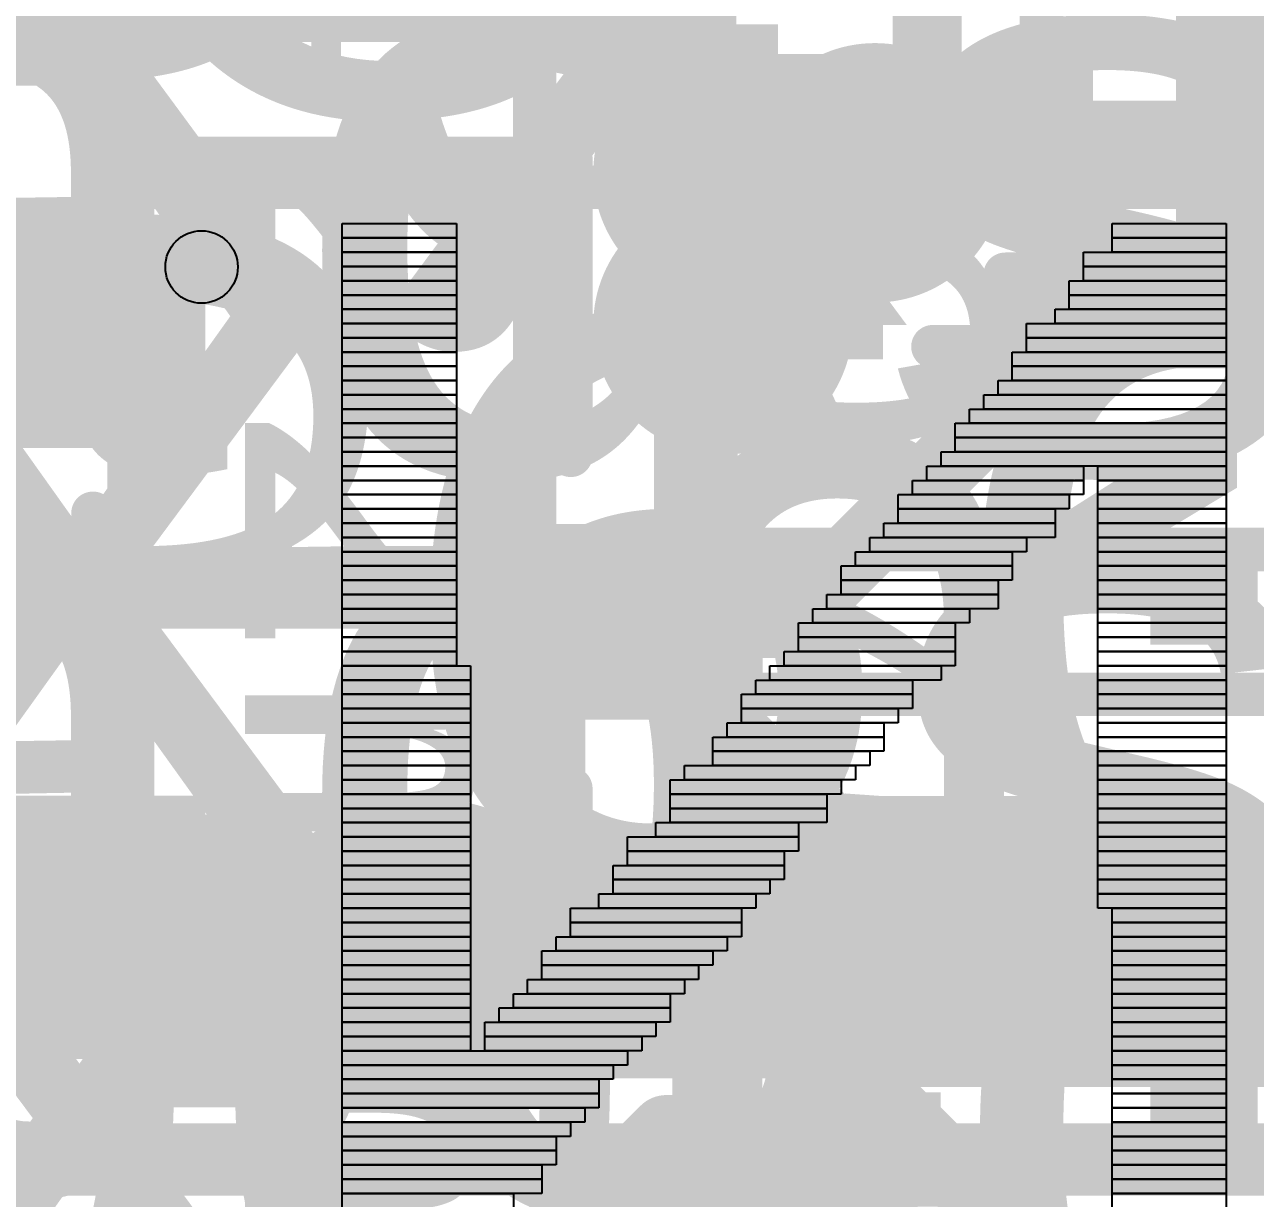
# Model space of a CAD drawing. Header units: inches. Extents: x -2.12 to 4.45, y -3.15 to 1.57.
# Drawn here: x 0.6064 to 0.7763, y -1.4662 to -1.3042 of the extents above; entities that cross this region are included whole.
import ezdxf

# ---------------------------------------------------------------- set-up
doc = ezdxf.new("R2010")
doc.units = ezdxf.units.IN
doc.header["$MEASUREMENT"] = 0
for name, color, linetype in [('Bottom', 5, 'Continuous'), ('Bottom Solder', 6, 'Continuous'), ('bPlace', 56, 'Continuous'), ('Measures', 56, 'Continuous'), ('tDocu', 76, 'Continuous'), ('Top', 1, 'Continuous'), ('Top Overlay', 2, 'Continuous'), ('Top Paste', 8, 'Continuous'), ('Top Solder', 216, 'Continuous'), ('Top Value', 56, 'Continuous'), ('tPlace', 56, 'Continuous'), ('Via Holes', 16, 'Continuous')]:
    doc.layers.add(name, color=color, linetype=linetype)
doc.styles.add('Arial', font='', dxfattribs={"height": 0.2})
doc.styles.add('Courier New', font='', dxfattribs={"height": 0.2})
doc.styles.get('Arial').set_extended_font_data('Arial')
doc.styles.get('Courier New').set_extended_font_data('Courier New')

# ---------------------------------------------------------------- blocks, each defined once
blk = doc.blocks.new('SMD3225_3_2X2_5X0_7_MTC_L_43')
at = {"layer": 'Measures', "style": 'Courier New'}
for s, p in [('Inner Pad Padstyle: RX47Y-4D0T', (-0.666, -0.315)), ('Outer Pad Padstyle: RX47Y59D0T', (-0.659, -0.415)), ('Alternate 1 Padstyle: OX60Y90D30P', (-0.712, -0.515)), ('Alternate 2 Padstyle: OX90Y60D30P', (-0.712, -0.615))]:
    blk.add_text(s, height=0.0775, dxfattribs=at).set_placement(p)
blk = doc.blocks.new('TO_236AB_NEX_L_53')
at = {"layer": 'Measures', "style": 'Courier New'}
for s, p in [('Bottom Padstyle: RX19Y34D0T', (-0.583, -0.38)), ('Alt 1 Padstyle: OX60Y90D30P', (-0.583, -0.456)), ('Alt 2 Padstyle: OX90Y60D30P', (-0.583, -0.53))]:
    blk.add_text(s, height=0.0775, dxfattribs=at).set_placement(p)
blk = doc.blocks.new('CONN_QTH_030_02_L_D_A_K_FR_S00_72')
at = {"layer": 'Measures', "style": 'Courier New'}
for s, p in [('Keying Padstyle: EX60Y60D40P', (-0.613, -1.207)), ('Alt 1 Padstyle: EX40Y40D40P', (-0.583, -1.282)), ('Alt 2 Padstyle: OX90Y60D30P', (-0.583, -1.357))]:
    blk.add_text(s, height=0.0775, dxfattribs=at).set_placement(p)
blk = doc.blocks.new('TO_236_VIS_L_90')
at = {"layer": 'Measures', "const_width": 0.006}
for points in [[(-0.037, -0.152), (-0.037, -0.052)], [(0.037, -0.152), (0.037, -0.052)], [(-0.047, -0.157), (-0.047, -0.147)], [(-0.037, -0.152), (-0.047, -0.147)], [(0.037, -0.152), (0.047, -0.147)], [(0.047, -0.157), (0.047, -0.147)], [(-0.037, -0.152), (-0.087, -0.152)], [(-0.047, -0.157), (-0.037, -0.152)], [(-0.037, -0.167), (-0.037, -0.152)], [(0.047, -0.157), (0.037, -0.152)], [(0.087, -0.152), (0.037, -0.152)], [(0.037, -0.167), (0.037, -0.152)]]:
    blk.add_lwpolyline(points, dxfattribs=at)
at = {"layer": 'Measures', "const_width": 0.003}
for points in [[(-0.0485, -0.147, 1), (-0.0455, -0.147, 1)], [(-0.0485, -0.147, 1), (-0.0455, -0.147, 1)], [(0.0455, -0.147, 1), (0.0485, -0.147, 1)], [(0.0455, -0.147, 1), (0.0485, -0.147, 1)], [(-0.0385, -0.152, 1), (-0.0355, -0.152, 1)], [(-0.0385, -0.152, 1), (-0.0355, -0.152, 1)], [(-0.0385, -0.152, 1), (-0.0355, -0.152, 1)], [(-0.0385, -0.152, 1), (-0.0355, -0.152, 1)], [(-0.0385, -0.152, 1), (-0.0355, -0.152, 1)], [(0.0355, -0.152, 1), (0.0385, -0.152, 1)], [(0.0355, -0.152, 1), (0.0385, -0.152, 1)], [(0.0355, -0.152, 1), (0.0385, -0.152, 1)], [(0.0355, -0.152, 1), (0.0385, -0.152, 1)], [(0.0355, -0.152, 1), (0.0385, -0.152, 1)], [(-0.0485, -0.157, 1), (-0.0455, -0.157, 1)], [(-0.0485, -0.157, 1), (-0.0455, -0.157, 1)], [(0.0455, -0.157, 1), (0.0485, -0.157, 1)], [(0.0455, -0.157, 1), (0.0485, -0.157, 1)], [(-0.0385, -0.167, 1), (-0.0355, -0.167, 1)], [(0.0355, -0.167, 1), (0.0385, -0.167, 1)]]:
    blk.add_lwpolyline(points, format="xyb", close=True, dxfattribs=at)
at = {"layer": 'Measures', "style": 'Courier New'}
for s, height, p in [('0.075in/1.9mm', 0.03875, (-0.136, -0.197)), ('Top Padstyle: RX20Y40D0T', 0.0775, (-0.53, -0.308))]:
    blk.add_text(s, height=height, dxfattribs=at).set_placement(p)
blk = doc.blocks.new('TO_236AB_NEX_L_93')
at = {"layer": 'Top'}
for points in [[(-0.0095, 0.0555), (0.0095, 0.0555), (0.0095, 0.0215), (-0.0095, 0.0215)], [(-0.047, -0.0215), (-0.028, -0.0215), (-0.028, -0.0555), (-0.047, -0.0555)], [(0.028, -0.0215), (0.047, -0.0215), (0.047, -0.0555), (0.028, -0.0555)]]:
    blk.add_hatch(color=1, dxfattribs=at).paths.add_polyline_path(points)
at = {"layer": 'Top Paste'}
for points in [[(-0.0095, 0.0555), (0.0095, 0.0555), (0.0095, 0.0215), (-0.0095, 0.0215)], [(-0.047, -0.0215), (-0.028, -0.0215), (-0.028, -0.0555), (-0.047, -0.0555)], [(0.028, -0.0215), (0.047, -0.0215), (0.047, -0.0555), (0.028, -0.0555)]]:
    blk.add_hatch(color=8, dxfattribs=at).paths.add_polyline_path(points)
at = {"layer": 'Top Solder'}
for points in [[(-0.0135, 0.0595), (0.0135, 0.0595), (0.0135, 0.0175), (-0.0135, 0.0175)], [(-0.051, -0.0175), (-0.024, -0.0175), (-0.024, -0.0595), (-0.051, -0.0595)], [(0.024, -0.0175), (0.051, -0.0175), (0.051, -0.0595), (0.024, -0.0595)]]:
    blk.add_hatch(color=216, dxfattribs=at).paths.add_polyline_path(points)
at = {"layer": 'Measures', "const_width": 0.006}
for points in [[(-0.06, 0.028), (-0.06, 0.25)], [(0.06, 0.028), (0.06, 0.25)], [(-0.01, 0.05), (-0.01, 0.15)], [(0.01, 0.05), (0.01, 0.15)], [(0.01, 0.05), (0, 0.05)], [(0.134, 0.05), (0.01, 0.05)], [(0.134, 0.032), (0, 0.032)], [(0, 0.028), (-0.16, 0.028)], [(0, -0.028), (-0.16, -0.028)]]:
    blk.add_lwpolyline(points, dxfattribs=at)
at = {"layer": 'Measures', "const_width": 0.003}
for points in [[(-0.0115, 0.05, 1), (-0.0085, 0.05, 1)], [(-0.0015, 0.05, 1), (0.0015, 0.05, 1)], [(0.0085, 0.05, 1), (0.0115, 0.05, 1)], [(0.0085, 0.05, 1), (0.0115, 0.05, 1)], [(0.0085, 0.05, 1), (0.0115, 0.05, 1)], [(-0.0015, 0.032, 1), (0.0015, 0.032, 1)], [(-0.0615, 0.028, 1), (-0.0585, 0.028, 1)], [(-0.0015, 0.028, 1), (0.0015, 0.028, 1)], [(0.0585, 0.028, 1), (0.0615, 0.028, 1)], [(-0.0015, -0.028, 1), (0.0015, -0.028, 1)]]:
    blk.add_lwpolyline(points, format="xyb", close=True, dxfattribs=at)
at = {"layer": 'tDocu', "const_width": 0.006}
for points in [[(-0.01, 0.049), (0.009, 0.05)], [(0.01, 0.028), (0.009, 0.05)], [(-0.01, 0.028), (-0.01, 0.049)], [(-0.06, -0.028), (-0.06, 0.028)], [(0.06, 0.028), (-0.06, 0.028)], [(0.01, 0.028), (-0.01, 0.028)], [(0.06, -0.028), (0.06, 0.028)], [(0.06, -0.028), (-0.06, -0.028)], [(-0.047, -0.05), (-0.047, -0.028)], [(-0.028, -0.028), (-0.047, -0.028)], [(-0.028, -0.049), (-0.028, -0.028)], [(0.028, -0.05), (0.028, -0.028)], [(0.047, -0.028), (0.028, -0.028)], [(0.047, -0.049), (0.047, -0.028)]]:
    blk.add_lwpolyline(points, dxfattribs=at)
at = {"layer": 'tDocu', "const_width": 0.003}
for points in [[(0.0075, 0.05, 1), (0.0105, 0.05, 1)], [(0.0075, 0.05, 1), (0.0105, 0.05, 1)], [(-0.0115, 0.049, 1), (-0.0085, 0.049, 1)], [(-0.0115, 0.049, 1), (-0.0085, 0.049, 1)], [(-0.0615, 0.028, 1), (-0.0585, 0.028, 1)], [(-0.0615, 0.028, 1), (-0.0585, 0.028, 1)], [(-0.0115, 0.028, 1), (-0.0085, 0.028, 1)], [(-0.0115, 0.028, 1), (-0.0085, 0.028, 1)], [(0.0085, 0.028, 1), (0.0115, 0.028, 1)], [(0.0085, 0.028, 1), (0.0115, 0.028, 1)], [(0.0585, 0.028, 1), (0.0615, 0.028, 1)], [(0.0585, 0.028, 1), (0.0615, 0.028, 1)], [(-0.0615, -0.028, 1), (-0.0585, -0.028, 1)], [(-0.0615, -0.028, 1), (-0.0585, -0.028, 1)], [(-0.0485, -0.028, 1), (-0.0455, -0.028, 1)], [(-0.0485, -0.028, 1), (-0.0455, -0.028, 1)], [(-0.0295, -0.028, 1), (-0.0265, -0.028, 1)], [(-0.0295, -0.028, 1), (-0.0265, -0.028, 1)], [(0.0265, -0.028, 1), (0.0295, -0.028, 1)], [(0.0265, -0.028, 1), (0.0295, -0.028, 1)], [(0.0455, -0.028, 1), (0.0485, -0.028, 1)], [(0.0455, -0.028, 1), (0.0485, -0.028, 1)], [(0.0585, -0.028, 1), (0.0615, -0.028, 1)], [(0.0585, -0.028, 1), (0.0615, -0.028, 1)]]:
    blk.add_lwpolyline(points, format="xyb", close=True, dxfattribs=at)
at = {"layer": 'tDocu'}
for points in [[(-0.054, -0.018, -1), (-0.044, -0.018)], [(-0.044, -0.018, -1), (-0.054, -0.018)]]:
    blk.add_lwpolyline(points, format="xyb", dxfattribs=at)
for points in [[(-0.054, -0.018, 1), (-0.054, -0.018, 1)], [(-0.054, -0.018, 1), (-0.054, -0.018, 1)], [(-0.044, -0.018, 1), (-0.044, -0.018, 1)], [(-0.044, -0.018, 1), (-0.044, -0.018, 1)]]:
    blk.add_lwpolyline(points, format="xyb", close=True, dxfattribs=at)
at = {"layer": 'tPlace', "const_width": 0.006}
for points in [[(-0.023, 0.033), (-0.064, 0.033)], [(-0.064, -0.033), (-0.064, 0.033)], [(0.064, 0.033), (0.023, 0.033)], [(0.064, -0.033), (0.064, 0.033)], [(0.015, -0.033), (-0.015, -0.033)]]:
    blk.add_lwpolyline(points, dxfattribs=at)
at = {"layer": 'tPlace', "const_width": 0.003}
for points in [[(-0.0655, 0.033, 1), (-0.0625, 0.033, 1)], [(-0.0655, 0.033, 1), (-0.0625, 0.033, 1)], [(-0.0245, 0.033, 1), (-0.0215, 0.033, 1)], [(0.0215, 0.033, 1), (0.0245, 0.033, 1)], [(0.0625, 0.033, 1), (0.0655, 0.033, 1)], [(0.0625, 0.033, 1), (0.0655, 0.033, 1)], [(-0.0655, -0.033, 1), (-0.0625, -0.033, 1)], [(-0.0165, -0.033, 1), (-0.0135, -0.033, 1)], [(0.0135, -0.033, 1), (0.0165, -0.033, 1)], [(0.0625, -0.033, 1), (0.0655, -0.033, 1)]]:
    blk.add_lwpolyline(points, format="xyb", close=True, dxfattribs=at)
at = {"layer": 'Measures', "style": 'Courier New'}
blk.add_text('0.056in/1.422mm', height=0.03875, dxfattribs=at).set_placement((-0.498, -0.012))

msp = doc.modelspace()

# ---------------------------------------------------------------- hatches: boundary and pattern name
at = {"layer": 'Bottom'}
h = msp.add_hatch(color=5, dxfattribs=at)
edge = h.paths.add_edge_path()
edge.add_arc((0.7028, -1.32461), 0.013905, 0, 360)
h = msp.add_hatch(color=5, dxfattribs=at)
edge = h.paths.add_edge_path()
edge.add_arc((0.7238, -1.32461), 0.013905, 0, 360)
h = msp.add_hatch(color=5, dxfattribs=at)
edge = h.paths.add_edge_path()
edge.add_arc((0.7028, -1.34561), 0.013905, 0, 360)
h = msp.add_hatch(color=5, dxfattribs=at)
edge = h.paths.add_edge_path()
edge.add_arc((0.7028, -1.47583), 0.013905, 0, 360)
at = {"layer": 'Bottom Solder'}
h = msp.add_hatch(color=6, dxfattribs=at)
edge = h.paths.add_edge_path()
edge.add_arc((0.7028, -1.32461), 0.017905, 0, 360)
h = msp.add_hatch(color=6, dxfattribs=at)
edge = h.paths.add_edge_path()
edge.add_arc((0.7238, -1.32461), 0.017905, 0, 360)
h = msp.add_hatch(color=6, dxfattribs=at)
edge = h.paths.add_edge_path()
edge.add_arc((0.7028, -1.34561), 0.017905, 0, 360)
h = msp.add_hatch(color=6, dxfattribs=at)
edge = h.paths.add_edge_path()
edge.add_arc((0.7028, -1.47583), 0.017905, 0, 360)
at = {"layer": 'Top'}
h = msp.add_hatch(color=1, dxfattribs=at)
edge = h.paths.add_edge_path()
edge.add_arc((0.7028, -1.32461), 0.013905, 0, 360)
h = msp.add_hatch(color=1, dxfattribs=at)
edge = h.paths.add_edge_path()
edge.add_arc((0.7238, -1.32461), 0.013905, 0, 360)
h = msp.add_hatch(color=1, dxfattribs=at)
edge = h.paths.add_edge_path()
edge.add_arc((0.7028, -1.34561), 0.013905, 0, 360)
h = msp.add_hatch(color=1, dxfattribs=at)
edge = h.paths.add_edge_path()
edge.add_arc((0.7028, -1.47583), 0.013905, 0, 360)
at = {"layer": 'Top Solder'}
h = msp.add_hatch(color=216, dxfattribs=at)
edge = h.paths.add_edge_path()
edge.add_arc((0.7028, -1.32461), 0.017905, 0, 360)
h = msp.add_hatch(color=216, dxfattribs=at)
edge = h.paths.add_edge_path()
edge.add_arc((0.7238, -1.32461), 0.017905, 0, 360)
h = msp.add_hatch(color=216, dxfattribs=at)
edge = h.paths.add_edge_path()
edge.add_arc((0.7028, -1.34561), 0.017905, 0, 360)
h = msp.add_hatch(color=216, dxfattribs=at)
edge = h.paths.add_edge_path()
edge.add_arc((0.7028, -1.47583), 0.017905, 0, 360)
at = {"layer": 'Via Holes'}
h = msp.add_hatch(color=7, dxfattribs=at)
edge = h.paths.add_edge_path()
edge.add_arc((0.7028, -1.32461), 0.005905, 0, 360)
h = msp.add_hatch(color=7, dxfattribs=at)
edge = h.paths.add_edge_path()
edge.add_arc((0.7238, -1.32461), 0.005905, 0, 360)
h = msp.add_hatch(color=7, dxfattribs=at)
edge = h.paths.add_edge_path()
edge.add_arc((0.7028, -1.34561), 0.005905, 0, 360)

# ---------------------------------------------------------------- linework, layer by layer
at = {"layer": 'Bottom'}
for points, const_width in [([(0.50149, -1.43192), (0.72099, -1.43192)], 0.03), ([(0.72099, -1.43192), (0.72489, -1.43583)], 0.03), ([(0.72489, -1.43583), (1.65258, -1.43583)], 0.03), ([(0.69106, -1.46083), (0.69497, -1.45692)], 0.01), ([(0.69497, -1.45692), (0.71063, -1.45692)], 0.01), ([(0.71063, -1.45692), (0.71454, -1.46083)], 0.01), ([(0.5178, -1.46083), (0.69106, -1.46083)], 0.01), ([(0.71454, -1.46083), (1.73606, -1.46083)], 0.01)]:
    msp.add_lwpolyline(points, dxfattribs=dict(at, const_width=const_width))
for points, const_width in [([(0.71349, -1.43192, 1), (0.72849, -1.43192, 1)], 0.015), ([(0.71349, -1.43192, 1), (0.72849, -1.43192, 1)], 0.015), ([(0.71739, -1.43583, 1), (0.73239, -1.43583, 1)], 0.015), ([(0.71739, -1.43583, 1), (0.73239, -1.43583, 1)], 0.015), ([(0.69247, -1.45692, 1), (0.69747, -1.45692, 1)], 0.005), ([(0.69247, -1.45692, 1), (0.69747, -1.45692, 1)], 0.005), ([(0.70813, -1.45692, 1), (0.71313, -1.45692, 1)], 0.005), ([(0.70813, -1.45692, 1), (0.71313, -1.45692, 1)], 0.005), ([(0.68856, -1.46083, 1), (0.69356, -1.46083, 1)], 0.005), ([(0.68856, -1.46083, 1), (0.69356, -1.46083, 1)], 0.005), ([(0.71204, -1.46083, 1), (0.71704, -1.46083, 1)], 0.005), ([(0.71204, -1.46083, 1), (0.71704, -1.46083, 1)], 0.005)]:
    msp.add_lwpolyline(points, format="xyb", close=True, dxfattribs=dict(at, const_width=const_width))
at = {"layer": 'bPlace'}
for p, q in [((0.65024, -1.3336), (0.65024, -1.33163)), ((0.65024, -1.33163), (0.66599, -1.33163)), ((0.66599, -1.33163), (0.66599, -1.3336)), ((0.75654, -1.3336), (0.75654, -1.33163)), ((0.75654, -1.33163), (0.77229, -1.33163)), ((0.77229, -1.33163), (0.77229, -1.3336)), ((0.66599, -1.3336), (0.65024, -1.3336)), ((0.65024, -1.33557), (0.65024, -1.3336)), ((0.65024, -1.3336), (0.66599, -1.3336)), ((0.66599, -1.3336), (0.66599, -1.33557)), ((0.77229, -1.3336), (0.75654, -1.3336)), ((0.75654, -1.33557), (0.75654, -1.3336)), ((0.75654, -1.3336), (0.77229, -1.3336)), ((0.77229, -1.3336), (0.77229, -1.33557)), ((0.66599, -1.33557), (0.65024, -1.33557)), ((0.65024, -1.33754), (0.65024, -1.33557)), ((0.65024, -1.33557), (0.66599, -1.33557)), ((0.66599, -1.33557), (0.66599, -1.33754)), ((0.7526, -1.33754), (0.7526, -1.33557)), ((0.7526, -1.33557), (0.77229, -1.33557)), ((0.77229, -1.33557), (0.75654, -1.33557)), ((0.77229, -1.33557), (0.77229, -1.33754)), ((0.66599, -1.33754), (0.65024, -1.33754)), ((0.65024, -1.33951), (0.65024, -1.33754)), ((0.65024, -1.33754), (0.66599, -1.33754)), ((0.66599, -1.33754), (0.66599, -1.33951)), ((0.77229, -1.33754), (0.7526, -1.33754)), ((0.7526, -1.33951), (0.7526, -1.33754)), ((0.7526, -1.33754), (0.77229, -1.33754)), ((0.77229, -1.33754), (0.77229, -1.33951)), ((0.66599, -1.33951), (0.65024, -1.33951)), ((0.65024, -1.34148), (0.65024, -1.33951)), ((0.65024, -1.33951), (0.66599, -1.33951)), ((0.66599, -1.33951), (0.66599, -1.34148)), ((0.75063, -1.34148), (0.75063, -1.33951)), ((0.75063, -1.33951), (0.77229, -1.33951)), ((0.77229, -1.33951), (0.7526, -1.33951)), ((0.77229, -1.33951), (0.77229, -1.34148)), ((0.66599, -1.34148), (0.65024, -1.34148)), ((0.65024, -1.34344), (0.65024, -1.34148)), ((0.65024, -1.34148), (0.66599, -1.34148)), ((0.66599, -1.34148), (0.66599, -1.34344)), ((0.77229, -1.34148), (0.75063, -1.34148)), ((0.75063, -1.34344), (0.75063, -1.34148)), ((0.75063, -1.34148), (0.77229, -1.34148)), ((0.77229, -1.34148), (0.77229, -1.34344)), ((0.66599, -1.34344), (0.65024, -1.34344)), ((0.65024, -1.34541), (0.65024, -1.34344)), ((0.65024, -1.34344), (0.66599, -1.34344)), ((0.66599, -1.34344), (0.66599, -1.34541)), ((0.74867, -1.34541), (0.74867, -1.34344)), ((0.74867, -1.34344), (0.77229, -1.34344)), ((0.77229, -1.34344), (0.75063, -1.34344)), ((0.77229, -1.34344), (0.77229, -1.34541)), ((0.66599, -1.34541), (0.65024, -1.34541)), ((0.65024, -1.34738), (0.65024, -1.34541)), ((0.65024, -1.34541), (0.66599, -1.34541)), ((0.66599, -1.34541), (0.66599, -1.34738)), ((0.74473, -1.34738), (0.74473, -1.34541)), ((0.74473, -1.34541), (0.77229, -1.34541)), ((0.77229, -1.34541), (0.74867, -1.34541)), ((0.77229, -1.34541), (0.77229, -1.34738)), ((0.66599, -1.34738), (0.65024, -1.34738)), ((0.65024, -1.34935), (0.65024, -1.34738)), ((0.65024, -1.34738), (0.66599, -1.34738)), ((0.66599, -1.34738), (0.66599, -1.34935)), ((0.77229, -1.34738), (0.74473, -1.34738)), ((0.74473, -1.34935), (0.74473, -1.34738)), ((0.74473, -1.34738), (0.77229, -1.34738)), ((0.77229, -1.34738), (0.77229, -1.34935)), ((0.66599, -1.34935), (0.65024, -1.34935)), ((0.65024, -1.35132), (0.65024, -1.34935)), ((0.65024, -1.34935), (0.66599, -1.34935)), ((0.66599, -1.34935), (0.66599, -1.35132)), ((0.74276, -1.35132), (0.74276, -1.34935)), ((0.74276, -1.34935), (0.77229, -1.34935)), ((0.77229, -1.34935), (0.74473, -1.34935)), ((0.77229, -1.34935), (0.77229, -1.35132)), ((0.66599, -1.35132), (0.65024, -1.35132)), ((0.65024, -1.35329), (0.65024, -1.35132)), ((0.65024, -1.35132), (0.66599, -1.35132)), ((0.66599, -1.35132), (0.66599, -1.35329)), ((0.77229, -1.35132), (0.74276, -1.35132)), ((0.74276, -1.35329), (0.74276, -1.35132)), ((0.74276, -1.35132), (0.77229, -1.35132)), ((0.77229, -1.35132), (0.77229, -1.35329)), ((0.66599, -1.35329), (0.65024, -1.35329)), ((0.65024, -1.35526), (0.65024, -1.35329)), ((0.65024, -1.35329), (0.66599, -1.35329)), ((0.66599, -1.35329), (0.66599, -1.35526)), ((0.74079, -1.35526), (0.74079, -1.35329)), ((0.74079, -1.35329), (0.77229, -1.35329)), ((0.77229, -1.35329), (0.74276, -1.35329)), ((0.77229, -1.35329), (0.77229, -1.35526)), ((0.66599, -1.35526), (0.65024, -1.35526)), ((0.65024, -1.35722), (0.65024, -1.35526)), ((0.65024, -1.35526), (0.66599, -1.35526)), ((0.66599, -1.35526), (0.66599, -1.35722)), ((0.73882, -1.35722), (0.73882, -1.35526)), ((0.73882, -1.35526), (0.77229, -1.35526)), ((0.77229, -1.35526), (0.74079, -1.35526)), ((0.77229, -1.35526), (0.77229, -1.35722)), ((0.66599, -1.35722), (0.65024, -1.35722)), ((0.65024, -1.35919), (0.65024, -1.35722)), ((0.65024, -1.35722), (0.66599, -1.35722)), ((0.66599, -1.35722), (0.66599, -1.35919)), ((0.73686, -1.35919), (0.73686, -1.35722)), ((0.73686, -1.35722), (0.77229, -1.35722)), ((0.77229, -1.35722), (0.73882, -1.35722)), ((0.77229, -1.35722), (0.77229, -1.35919)), ((0.66599, -1.35919), (0.65024, -1.35919)), ((0.65024, -1.36116), (0.65024, -1.35919)), ((0.65024, -1.35919), (0.66599, -1.35919)), ((0.66599, -1.35919), (0.66599, -1.36116)), ((0.73489, -1.36116), (0.73489, -1.35919)), ((0.73489, -1.35919), (0.77229, -1.35919)), ((0.77229, -1.35919), (0.73686, -1.35919)), ((0.77229, -1.35919), (0.77229, -1.36116)), ((0.66599, -1.36116), (0.65024, -1.36116)), ((0.65024, -1.36313), (0.65024, -1.36116)), ((0.65024, -1.36116), (0.66599, -1.36116)), ((0.66599, -1.36116), (0.66599, -1.36313)), ((0.77229, -1.36116), (0.73489, -1.36116)), ((0.73489, -1.36313), (0.73489, -1.36116)), ((0.73489, -1.36116), (0.77229, -1.36116)), ((0.77229, -1.36116), (0.77229, -1.36313)), ((0.66599, -1.36313), (0.65024, -1.36313)), ((0.65024, -1.3651), (0.65024, -1.36313)), ((0.65024, -1.36313), (0.66599, -1.36313)), ((0.66599, -1.36313), (0.66599, -1.3651)), ((0.73292, -1.3651), (0.73292, -1.36313)), ((0.73292, -1.36313), (0.77229, -1.36313)), ((0.77229, -1.36313), (0.73489, -1.36313)), ((0.77229, -1.36313), (0.77229, -1.3651)), ((0.66599, -1.3651), (0.65024, -1.3651)), ((0.65024, -1.36707), (0.65024, -1.3651)), ((0.65024, -1.3651), (0.66599, -1.3651)), ((0.66599, -1.3651), (0.66599, -1.36707)), ((0.73095, -1.36707), (0.73095, -1.3651)), ((0.73095, -1.3651), (0.7526, -1.3651)), ((0.77229, -1.3651), (0.73292, -1.3651)), ((0.7526, -1.3651), (0.7526, -1.36707)), ((0.75457, -1.36707), (0.75457, -1.3651)), ((0.75457, -1.3651), (0.77229, -1.3651)), ((0.77229, -1.3651), (0.77229, -1.36707)), ((0.66599, -1.36707), (0.65024, -1.36707)), ((0.65024, -1.36904), (0.65024, -1.36707)), ((0.65024, -1.36707), (0.66599, -1.36707)), ((0.66599, -1.36707), (0.66599, -1.36904)), ((0.72898, -1.36904), (0.72898, -1.36707)), ((0.72898, -1.36707), (0.7526, -1.36707)), ((0.7526, -1.36707), (0.73095, -1.36707)), ((0.7526, -1.36707), (0.7526, -1.36904)), ((0.77229, -1.36707), (0.75457, -1.36707)), ((0.75457, -1.36904), (0.75457, -1.36707)), ((0.75457, -1.36707), (0.77229, -1.36707)), ((0.77229, -1.36707), (0.77229, -1.36904)), ((0.66599, -1.36904), (0.65024, -1.36904)), ((0.65024, -1.371), (0.65024, -1.36904)), ((0.65024, -1.36904), (0.66599, -1.36904)), ((0.66599, -1.36904), (0.66599, -1.371)), ((0.72701, -1.371), (0.72701, -1.36904)), ((0.72701, -1.36904), (0.75063, -1.36904)), ((0.7526, -1.36904), (0.72898, -1.36904)), ((0.75063, -1.36904), (0.75063, -1.371)), ((0.77229, -1.36904), (0.75457, -1.36904)), ((0.75457, -1.371), (0.75457, -1.36904)), ((0.75457, -1.36904), (0.77229, -1.36904)), ((0.77229, -1.36904), (0.77229, -1.371)), ((0.66599, -1.371), (0.65024, -1.371)), ((0.65024, -1.37297), (0.65024, -1.371)), ((0.65024, -1.371), (0.66599, -1.371)), ((0.66599, -1.371), (0.66599, -1.37297)), ((0.75063, -1.371), (0.72701, -1.371)), ((0.72701, -1.37297), (0.72701, -1.371)), ((0.72701, -1.371), (0.74867, -1.371)), ((0.74867, -1.371), (0.74867, -1.37297)), ((0.77229, -1.371), (0.75457, -1.371)), ((0.75457, -1.37297), (0.75457, -1.371)), ((0.75457, -1.371), (0.77229, -1.371)), ((0.77229, -1.371), (0.77229, -1.37297)), ((0.66599, -1.37297), (0.65024, -1.37297)), ((0.65024, -1.37494), (0.65024, -1.37297)), ((0.65024, -1.37297), (0.66599, -1.37297)), ((0.66599, -1.37297), (0.66599, -1.37494)), ((0.72504, -1.37494), (0.72504, -1.37297)), ((0.72504, -1.37297), (0.74867, -1.37297)), ((0.74867, -1.37297), (0.72701, -1.37297)), ((0.74867, -1.37297), (0.74867, -1.37494)), ((0.77229, -1.37297), (0.75457, -1.37297)), ((0.75457, -1.37494), (0.75457, -1.37297)), ((0.75457, -1.37297), (0.77229, -1.37297)), ((0.77229, -1.37297), (0.77229, -1.37494)), ((0.66599, -1.37494), (0.65024, -1.37494)), ((0.65024, -1.37691), (0.65024, -1.37494)), ((0.65024, -1.37494), (0.66599, -1.37494)), ((0.66599, -1.37494), (0.66599, -1.37691)), ((0.72308, -1.37691), (0.72308, -1.37494)), ((0.72308, -1.37494), (0.74473, -1.37494)), ((0.74867, -1.37494), (0.72504, -1.37494)), ((0.74473, -1.37494), (0.74473, -1.37691)), ((0.77229, -1.37494), (0.75457, -1.37494)), ((0.75457, -1.37691), (0.75457, -1.37494)), ((0.75457, -1.37494), (0.77229, -1.37494)), ((0.77229, -1.37494), (0.77229, -1.37691)), ((0.66599, -1.37691), (0.65024, -1.37691)), ((0.65024, -1.37888), (0.65024, -1.37691)), ((0.65024, -1.37691), (0.66599, -1.37691)), ((0.66599, -1.37691), (0.66599, -1.37888)), ((0.72111, -1.37888), (0.72111, -1.37691)), ((0.72111, -1.37691), (0.74276, -1.37691)), ((0.74473, -1.37691), (0.72308, -1.37691)), ((0.74276, -1.37691), (0.74276, -1.37888)), ((0.77229, -1.37691), (0.75457, -1.37691)), ((0.75457, -1.37888), (0.75457, -1.37691)), ((0.75457, -1.37691), (0.77229, -1.37691)), ((0.77229, -1.37691), (0.77229, -1.37888)), ((0.66599, -1.37888), (0.65024, -1.37888)), ((0.65024, -1.38085), (0.65024, -1.37888)), ((0.65024, -1.37888), (0.66599, -1.37888)), ((0.66599, -1.37888), (0.66599, -1.38085)), ((0.71914, -1.38085), (0.71914, -1.37888)), ((0.71914, -1.37888), (0.74276, -1.37888)), ((0.74276, -1.37888), (0.72111, -1.37888)), ((0.74276, -1.37888), (0.74276, -1.38085)), ((0.77229, -1.37888), (0.75457, -1.37888)), ((0.75457, -1.38085), (0.75457, -1.37888)), ((0.75457, -1.37888), (0.77229, -1.37888)), ((0.77229, -1.37888), (0.77229, -1.38085)), ((0.66599, -1.38085), (0.65024, -1.38085)), ((0.65024, -1.38281), (0.65024, -1.38085)), ((0.65024, -1.38085), (0.66599, -1.38085)), ((0.66599, -1.38085), (0.66599, -1.38281)), ((0.74276, -1.38085), (0.71914, -1.38085)), ((0.71914, -1.38281), (0.71914, -1.38085)), ((0.71914, -1.38085), (0.74079, -1.38085)), ((0.74079, -1.38085), (0.74079, -1.38281)), ((0.77229, -1.38085), (0.75457, -1.38085)), ((0.75457, -1.38281), (0.75457, -1.38085)), ((0.75457, -1.38085), (0.77229, -1.38085)), ((0.77229, -1.38085), (0.77229, -1.38281)), ((0.66599, -1.38281), (0.65024, -1.38281)), ((0.65024, -1.38478), (0.65024, -1.38281)), ((0.65024, -1.38281), (0.66599, -1.38281)), ((0.66599, -1.38281), (0.66599, -1.38478)), ((0.71717, -1.38478), (0.71717, -1.38281)), ((0.71717, -1.38281), (0.74079, -1.38281)), ((0.74079, -1.38281), (0.71914, -1.38281)), ((0.74079, -1.38281), (0.74079, -1.38478)), ((0.77229, -1.38281), (0.75457, -1.38281)), ((0.75457, -1.38478), (0.75457, -1.38281)), ((0.75457, -1.38281), (0.77229, -1.38281)), ((0.77229, -1.38281), (0.77229, -1.38478)), ((0.66599, -1.38478), (0.65024, -1.38478)), ((0.65024, -1.38675), (0.65024, -1.38478)), ((0.65024, -1.38478), (0.66599, -1.38478)), ((0.66599, -1.38478), (0.66599, -1.38675)), ((0.7152, -1.38675), (0.7152, -1.38478)), ((0.7152, -1.38478), (0.73686, -1.38478)), ((0.74079, -1.38478), (0.71717, -1.38478)), ((0.73686, -1.38478), (0.73686, -1.38675)), ((0.77229, -1.38478), (0.75457, -1.38478)), ((0.75457, -1.38675), (0.75457, -1.38478)), ((0.75457, -1.38478), (0.77229, -1.38478)), ((0.77229, -1.38478), (0.77229, -1.38675)), ((0.66599, -1.38675), (0.65024, -1.38675)), ((0.65024, -1.38872), (0.65024, -1.38675)), ((0.65024, -1.38675), (0.66599, -1.38675)), ((0.66599, -1.38675), (0.66599, -1.38872)), ((0.71323, -1.38872), (0.71323, -1.38675)), ((0.71323, -1.38675), (0.73489, -1.38675)), ((0.73686, -1.38675), (0.7152, -1.38675)), ((0.73489, -1.38675), (0.73489, -1.38872)), ((0.77229, -1.38675), (0.75457, -1.38675)), ((0.75457, -1.38872), (0.75457, -1.38675)), ((0.75457, -1.38675), (0.77229, -1.38675)), ((0.77229, -1.38675), (0.77229, -1.38872)), ((0.66599, -1.38872), (0.65024, -1.38872)), ((0.65024, -1.39069), (0.65024, -1.38872)), ((0.65024, -1.38872), (0.66599, -1.38872)), ((0.66599, -1.38872), (0.66599, -1.39069)), ((0.73489, -1.38872), (0.71323, -1.38872)), ((0.71323, -1.39069), (0.71323, -1.38872)), ((0.71323, -1.38872), (0.73489, -1.38872)), ((0.73489, -1.38872), (0.73489, -1.39069)), ((0.77229, -1.38872), (0.75457, -1.38872)), ((0.75457, -1.39069), (0.75457, -1.38872)), ((0.75457, -1.38872), (0.77229, -1.38872)), ((0.77229, -1.38872), (0.77229, -1.39069)), ((0.66599, -1.39069), (0.65024, -1.39069)), ((0.65024, -1.39266), (0.65024, -1.39069)), ((0.65024, -1.39069), (0.66599, -1.39069)), ((0.66599, -1.39069), (0.66599, -1.39266)), ((0.71126, -1.39266), (0.71126, -1.39069)), ((0.71126, -1.39069), (0.73489, -1.39069)), ((0.73489, -1.39069), (0.71323, -1.39069)), ((0.73489, -1.39069), (0.73489, -1.39266)), ((0.77229, -1.39069), (0.75457, -1.39069)), ((0.75457, -1.39266), (0.75457, -1.39069)), ((0.75457, -1.39069), (0.77229, -1.39069)), ((0.77229, -1.39069), (0.77229, -1.39266)), ((0.66599, -1.39266), (0.65024, -1.39266)), ((0.65024, -1.39463), (0.65024, -1.39266)), ((0.65024, -1.39266), (0.66796, -1.39266)), ((0.66796, -1.39266), (0.66796, -1.39463)), ((0.7093, -1.39463), (0.7093, -1.39266)), ((0.7093, -1.39266), (0.73292, -1.39266)), ((0.73489, -1.39266), (0.71126, -1.39266)), ((0.73292, -1.39266), (0.73292, -1.39463)), ((0.77229, -1.39266), (0.75457, -1.39266)), ((0.75457, -1.39463), (0.75457, -1.39266)), ((0.75457, -1.39266), (0.77229, -1.39266)), ((0.77229, -1.39266), (0.77229, -1.39463)), ((0.66796, -1.39463), (0.65024, -1.39463)), ((0.65024, -1.39659), (0.65024, -1.39463)), ((0.65024, -1.39463), (0.66796, -1.39463)), ((0.66796, -1.39463), (0.66796, -1.39659)), ((0.70733, -1.39659), (0.70733, -1.39463)), ((0.70733, -1.39463), (0.72898, -1.39463)), ((0.73292, -1.39463), (0.7093, -1.39463)), ((0.72898, -1.39463), (0.72898, -1.39659)), ((0.77229, -1.39463), (0.75457, -1.39463)), ((0.75457, -1.39659), (0.75457, -1.39463)), ((0.75457, -1.39463), (0.77229, -1.39463)), ((0.77229, -1.39463), (0.77229, -1.39659)), ((0.66796, -1.39659), (0.65024, -1.39659)), ((0.65024, -1.39856), (0.65024, -1.39659)), ((0.65024, -1.39659), (0.66796, -1.39659)), ((0.66796, -1.39659), (0.66796, -1.39856)), ((0.70536, -1.39856), (0.70536, -1.39659)), ((0.70536, -1.39659), (0.72898, -1.39659)), ((0.72898, -1.39659), (0.70733, -1.39659)), ((0.72898, -1.39659), (0.72898, -1.39856)), ((0.77229, -1.39659), (0.75457, -1.39659)), ((0.75457, -1.39856), (0.75457, -1.39659)), ((0.75457, -1.39659), (0.77229, -1.39659)), ((0.77229, -1.39659), (0.77229, -1.39856)), ((0.66796, -1.39856), (0.65024, -1.39856)), ((0.65024, -1.40053), (0.65024, -1.39856)), ((0.65024, -1.39856), (0.66796, -1.39856)), ((0.66796, -1.39856), (0.66796, -1.40053)), ((0.72898, -1.39856), (0.70536, -1.39856)), ((0.70536, -1.40053), (0.70536, -1.39856)), ((0.70536, -1.39856), (0.72701, -1.39856)), ((0.72701, -1.39856), (0.72701, -1.40053)), ((0.77229, -1.39856), (0.75457, -1.39856)), ((0.75457, -1.40053), (0.75457, -1.39856)), ((0.75457, -1.39856), (0.77229, -1.39856)), ((0.77229, -1.39856), (0.77229, -1.40053)), ((0.66796, -1.40053), (0.65024, -1.40053)), ((0.65024, -1.4025), (0.65024, -1.40053)), ((0.65024, -1.40053), (0.66796, -1.40053)), ((0.66796, -1.40053), (0.66796, -1.4025)), ((0.70339, -1.4025), (0.70339, -1.40053)), ((0.70339, -1.40053), (0.72504, -1.40053)), ((0.72701, -1.40053), (0.70536, -1.40053)), ((0.72504, -1.40053), (0.72504, -1.4025)), ((0.77229, -1.40053), (0.75457, -1.40053)), ((0.75457, -1.4025), (0.75457, -1.40053)), ((0.75457, -1.40053), (0.77229, -1.40053)), ((0.77229, -1.40053), (0.77229, -1.4025)), ((0.66796, -1.4025), (0.65024, -1.4025)), ((0.65024, -1.40447), (0.65024, -1.4025)), ((0.65024, -1.4025), (0.66796, -1.4025)), ((0.66796, -1.4025), (0.66796, -1.40447)), ((0.70142, -1.40447), (0.70142, -1.4025)), ((0.70142, -1.4025), (0.72504, -1.4025)), ((0.72504, -1.4025), (0.70339, -1.4025)), ((0.72504, -1.4025), (0.72504, -1.40447)), ((0.77229, -1.4025), (0.75457, -1.4025)), ((0.75457, -1.40447), (0.75457, -1.4025)), ((0.75457, -1.4025), (0.77229, -1.4025)), ((0.77229, -1.4025), (0.77229, -1.40447)), ((0.66796, -1.40447), (0.65024, -1.40447)), ((0.65024, -1.40644), (0.65024, -1.40447)), ((0.65024, -1.40447), (0.66796, -1.40447)), ((0.66796, -1.40447), (0.66796, -1.40644)), ((0.72504, -1.40447), (0.70142, -1.40447)), ((0.70142, -1.40644), (0.70142, -1.40447)), ((0.70142, -1.40447), (0.72308, -1.40447)), ((0.72308, -1.40447), (0.72308, -1.40644)), ((0.77229, -1.40447), (0.75457, -1.40447)), ((0.75457, -1.40644), (0.75457, -1.40447)), ((0.75457, -1.40447), (0.77229, -1.40447)), ((0.77229, -1.40447), (0.77229, -1.40644)), ((0.66796, -1.40644), (0.65024, -1.40644)), ((0.65024, -1.40841), (0.65024, -1.40644)), ((0.65024, -1.40644), (0.66796, -1.40644)), ((0.66796, -1.40644), (0.66796, -1.40841)), ((0.69749, -1.40841), (0.69749, -1.40644)), ((0.69749, -1.40644), (0.72111, -1.40644)), ((0.72308, -1.40644), (0.70142, -1.40644)), ((0.72111, -1.40644), (0.72111, -1.40841)), ((0.77229, -1.40644), (0.75457, -1.40644)), ((0.75457, -1.40841), (0.75457, -1.40644)), ((0.75457, -1.40644), (0.77229, -1.40644)), ((0.77229, -1.40644), (0.77229, -1.40841)), ((0.66796, -1.40841), (0.65024, -1.40841)), ((0.65024, -1.41037), (0.65024, -1.40841)), ((0.65024, -1.40841), (0.66796, -1.40841)), ((0.66796, -1.40841), (0.66796, -1.41037)), ((0.69552, -1.41037), (0.69552, -1.40841)), ((0.69552, -1.40841), (0.71914, -1.40841)), ((0.72111, -1.40841), (0.69749, -1.40841)), ((0.71914, -1.40841), (0.71914, -1.41037)), ((0.77229, -1.40841), (0.75457, -1.40841)), ((0.75457, -1.41037), (0.75457, -1.40841)), ((0.75457, -1.40841), (0.77229, -1.40841)), ((0.77229, -1.40841), (0.77229, -1.41037)), ((0.66796, -1.41037), (0.65024, -1.41037)), ((0.65024, -1.41234), (0.65024, -1.41037)), ((0.65024, -1.41037), (0.66796, -1.41037)), ((0.66796, -1.41037), (0.66796, -1.41234)), ((0.71914, -1.41037), (0.69552, -1.41037)), ((0.69552, -1.41234), (0.69552, -1.41037)), ((0.69552, -1.41037), (0.71717, -1.41037)), ((0.71717, -1.41037), (0.71717, -1.41234)), ((0.77229, -1.41037), (0.75457, -1.41037)), ((0.75457, -1.41234), (0.75457, -1.41037)), ((0.75457, -1.41037), (0.77229, -1.41037)), ((0.77229, -1.41037), (0.77229, -1.41234)), ((0.66796, -1.41234), (0.65024, -1.41234)), ((0.65024, -1.41431), (0.65024, -1.41234)), ((0.65024, -1.41234), (0.66796, -1.41234)), ((0.66796, -1.41234), (0.66796, -1.41431)), ((0.71717, -1.41234), (0.69552, -1.41234)), ((0.69552, -1.41431), (0.69552, -1.41234)), ((0.69552, -1.41234), (0.71717, -1.41234)), ((0.71717, -1.41234), (0.71717, -1.41431)), ((0.77229, -1.41234), (0.75457, -1.41234)), ((0.75457, -1.41431), (0.75457, -1.41234)), ((0.75457, -1.41234), (0.77229, -1.41234)), ((0.77229, -1.41234), (0.77229, -1.41431)), ((0.66796, -1.41431), (0.65024, -1.41431)), ((0.65024, -1.41628), (0.65024, -1.41431)), ((0.65024, -1.41431), (0.66796, -1.41431)), ((0.66796, -1.41431), (0.66796, -1.41628)), ((0.69355, -1.41628), (0.69355, -1.41431)), ((0.69355, -1.41431), (0.71323, -1.41431)), ((0.71717, -1.41431), (0.69552, -1.41431)), ((0.71323, -1.41431), (0.71323, -1.41628)), ((0.77229, -1.41431), (0.75457, -1.41431)), ((0.75457, -1.41628), (0.75457, -1.41431)), ((0.75457, -1.41431), (0.77229, -1.41431)), ((0.77229, -1.41431), (0.77229, -1.41628)), ((0.66796, -1.41628), (0.65024, -1.41628)), ((0.65024, -1.41825), (0.65024, -1.41628)), ((0.65024, -1.41628), (0.66796, -1.41628)), ((0.66796, -1.41628), (0.66796, -1.41825)), ((0.68961, -1.41825), (0.68961, -1.41628)), ((0.68961, -1.41628), (0.71323, -1.41628)), ((0.71323, -1.41628), (0.69355, -1.41628)), ((0.71323, -1.41628), (0.71323, -1.41825)), ((0.77229, -1.41628), (0.75457, -1.41628)), ((0.75457, -1.41825), (0.75457, -1.41628)), ((0.75457, -1.41628), (0.77229, -1.41628)), ((0.77229, -1.41628), (0.77229, -1.41825)), ((0.66796, -1.41825), (0.65024, -1.41825)), ((0.65024, -1.42022), (0.65024, -1.41825)), ((0.65024, -1.41825), (0.66796, -1.41825)), ((0.66796, -1.41825), (0.66796, -1.42022)), ((0.71323, -1.41825), (0.68961, -1.41825)), ((0.68961, -1.42022), (0.68961, -1.41825)), ((0.68961, -1.41825), (0.71126, -1.41825)), ((0.71126, -1.41825), (0.71126, -1.42022)), ((0.77229, -1.41825), (0.75457, -1.41825)), ((0.75457, -1.42022), (0.75457, -1.41825)), ((0.75457, -1.41825), (0.77229, -1.41825)), ((0.77229, -1.41825), (0.77229, -1.42022)), ((0.66796, -1.42022), (0.65024, -1.42022)), ((0.65024, -1.42218), (0.65024, -1.42022)), ((0.65024, -1.42022), (0.66796, -1.42022)), ((0.66796, -1.42022), (0.66796, -1.42218)), ((0.68764, -1.42218), (0.68764, -1.42022)), ((0.68764, -1.42022), (0.71126, -1.42022)), ((0.71126, -1.42022), (0.68961, -1.42022)), ((0.71126, -1.42022), (0.71126, -1.42218)), ((0.77229, -1.42022), (0.75457, -1.42022)), ((0.75457, -1.42218), (0.75457, -1.42022)), ((0.75457, -1.42022), (0.77229, -1.42022)), ((0.77229, -1.42022), (0.77229, -1.42218)), ((0.66796, -1.42218), (0.65024, -1.42218)), ((0.65024, -1.42415), (0.65024, -1.42218)), ((0.65024, -1.42218), (0.66796, -1.42218)), ((0.66796, -1.42218), (0.66796, -1.42415)), ((0.71126, -1.42218), (0.68764, -1.42218)), ((0.68764, -1.42415), (0.68764, -1.42218)), ((0.68764, -1.42218), (0.7093, -1.42218)), ((0.7093, -1.42218), (0.7093, -1.42415)), ((0.77229, -1.42218), (0.75457, -1.42218)), ((0.75457, -1.42415), (0.75457, -1.42218)), ((0.75457, -1.42218), (0.77229, -1.42218)), ((0.77229, -1.42218), (0.77229, -1.42415)), ((0.66796, -1.42415), (0.65024, -1.42415)), ((0.65024, -1.42612), (0.65024, -1.42415)), ((0.65024, -1.42415), (0.66796, -1.42415)), ((0.66796, -1.42415), (0.66796, -1.42612)), ((0.68567, -1.42612), (0.68567, -1.42415)), ((0.68567, -1.42415), (0.70733, -1.42415)), ((0.7093, -1.42415), (0.68764, -1.42415)), ((0.70733, -1.42415), (0.70733, -1.42612)), ((0.77229, -1.42415), (0.75457, -1.42415)), ((0.75457, -1.42612), (0.75457, -1.42415)), ((0.75457, -1.42415), (0.77229, -1.42415)), ((0.77229, -1.42415), (0.77229, -1.42612)), ((0.66796, -1.42612), (0.65024, -1.42612)), ((0.65024, -1.42809), (0.65024, -1.42612)), ((0.65024, -1.42612), (0.66796, -1.42612)), ((0.66796, -1.42612), (0.66796, -1.42809)), ((0.68174, -1.42809), (0.68174, -1.42612)), ((0.68174, -1.42612), (0.70536, -1.42612)), ((0.70733, -1.42612), (0.68567, -1.42612)), ((0.70536, -1.42612), (0.70536, -1.42809)), ((0.77229, -1.42612), (0.75457, -1.42612)), ((0.75654, -1.42809), (0.75654, -1.42612)), ((0.75654, -1.42612), (0.77229, -1.42612)), ((0.77229, -1.42612), (0.77229, -1.42809)), ((0.66796, -1.42809), (0.65024, -1.42809)), ((0.65024, -1.43006), (0.65024, -1.42809)), ((0.65024, -1.42809), (0.66796, -1.42809)), ((0.66796, -1.42809), (0.66796, -1.43006)), ((0.70536, -1.42809), (0.68174, -1.42809)), ((0.68174, -1.43006), (0.68174, -1.42809)), ((0.68174, -1.42809), (0.70536, -1.42809)), ((0.70536, -1.42809), (0.70536, -1.43006)), ((0.77229, -1.42809), (0.75654, -1.42809)), ((0.75654, -1.43006), (0.75654, -1.42809)), ((0.75654, -1.42809), (0.77229, -1.42809)), ((0.77229, -1.42809), (0.77229, -1.43006)), ((0.66796, -1.43006), (0.65024, -1.43006)), ((0.65024, -1.43203), (0.65024, -1.43006)), ((0.65024, -1.43006), (0.66796, -1.43006)), ((0.66796, -1.43006), (0.66796, -1.43203)), ((0.67977, -1.43203), (0.67977, -1.43006)), ((0.67977, -1.43006), (0.70339, -1.43006)), ((0.70536, -1.43006), (0.68174, -1.43006)), ((0.70339, -1.43006), (0.70339, -1.43203)), ((0.77229, -1.43006), (0.75654, -1.43006)), ((0.75654, -1.43203), (0.75654, -1.43006)), ((0.75654, -1.43006), (0.77229, -1.43006)), ((0.77229, -1.43006), (0.77229, -1.43203)), ((0.66796, -1.43203), (0.65024, -1.43203)), ((0.65024, -1.434), (0.65024, -1.43203)), ((0.65024, -1.43203), (0.66796, -1.43203)), ((0.66796, -1.43203), (0.66796, -1.434)), ((0.6778, -1.434), (0.6778, -1.43203)), ((0.6778, -1.43203), (0.70142, -1.43203)), ((0.70339, -1.43203), (0.67977, -1.43203)), ((0.70142, -1.43203), (0.70142, -1.434)), ((0.77229, -1.43203), (0.75654, -1.43203)), ((0.75654, -1.434), (0.75654, -1.43203)), ((0.75654, -1.43203), (0.77229, -1.43203)), ((0.77229, -1.43203), (0.77229, -1.434)), ((0.66796, -1.434), (0.65024, -1.434)), ((0.65024, -1.43596), (0.65024, -1.434)), ((0.65024, -1.434), (0.66796, -1.434)), ((0.66796, -1.434), (0.66796, -1.43596)), ((0.70142, -1.434), (0.6778, -1.434)), ((0.6778, -1.43596), (0.6778, -1.434)), ((0.6778, -1.434), (0.69945, -1.434)), ((0.69945, -1.434), (0.69945, -1.43596)), ((0.77229, -1.434), (0.75654, -1.434)), ((0.75654, -1.43596), (0.75654, -1.434)), ((0.75654, -1.434), (0.77229, -1.434)), ((0.77229, -1.434), (0.77229, -1.43596)), ((0.66796, -1.43596), (0.65024, -1.43596)), ((0.65024, -1.43793), (0.65024, -1.43596)), ((0.65024, -1.43596), (0.66796, -1.43596)), ((0.66796, -1.43596), (0.66796, -1.43793)), ((0.67583, -1.43793), (0.67583, -1.43596)), ((0.67583, -1.43596), (0.69749, -1.43596)), ((0.69945, -1.43596), (0.6778, -1.43596)), ((0.69749, -1.43596), (0.69749, -1.43793)), ((0.77229, -1.43596), (0.75654, -1.43596)), ((0.75654, -1.43793), (0.75654, -1.43596)), ((0.75654, -1.43596), (0.77229, -1.43596)), ((0.77229, -1.43596), (0.77229, -1.43793)), ((0.66796, -1.43793), (0.65024, -1.43793)), ((0.65024, -1.4399), (0.65024, -1.43793)), ((0.65024, -1.43793), (0.66796, -1.43793)), ((0.66796, -1.43793), (0.66796, -1.4399)), ((0.67386, -1.4399), (0.67386, -1.43793)), ((0.67386, -1.43793), (0.69552, -1.43793)), ((0.69749, -1.43793), (0.67583, -1.43793)), ((0.69552, -1.43793), (0.69552, -1.4399)), ((0.77229, -1.43793), (0.75654, -1.43793)), ((0.75654, -1.4399), (0.75654, -1.43793)), ((0.75654, -1.43793), (0.77229, -1.43793)), ((0.77229, -1.43793), (0.77229, -1.4399)), ((0.66796, -1.4399), (0.65024, -1.4399)), ((0.65024, -1.44187), (0.65024, -1.4399)), ((0.65024, -1.4399), (0.66796, -1.4399)), ((0.66796, -1.4399), (0.66796, -1.44187)), ((0.67189, -1.44187), (0.67189, -1.4399)), ((0.67189, -1.4399), (0.69552, -1.4399)), ((0.69552, -1.4399), (0.67386, -1.4399)), ((0.69552, -1.4399), (0.69552, -1.44187)), ((0.77229, -1.4399), (0.75654, -1.4399)), ((0.75654, -1.44187), (0.75654, -1.4399)), ((0.75654, -1.4399), (0.77229, -1.4399)), ((0.77229, -1.4399), (0.77229, -1.44187)), ((0.66796, -1.44187), (0.65024, -1.44187)), ((0.65024, -1.44384), (0.65024, -1.44187)), ((0.65024, -1.44187), (0.66796, -1.44187)), ((0.66796, -1.44187), (0.66796, -1.44384)), ((0.66993, -1.44384), (0.66993, -1.44187)), ((0.66993, -1.44187), (0.69355, -1.44187)), ((0.69552, -1.44187), (0.67189, -1.44187)), ((0.69355, -1.44187), (0.69355, -1.44384)), ((0.77229, -1.44187), (0.75654, -1.44187)), ((0.75654, -1.44384), (0.75654, -1.44187)), ((0.75654, -1.44187), (0.77229, -1.44187)), ((0.77229, -1.44187), (0.77229, -1.44384)), ((0.66796, -1.44384), (0.65024, -1.44384)), ((0.65024, -1.44581), (0.65024, -1.44384)), ((0.65024, -1.44384), (0.66796, -1.44384)), ((0.66796, -1.44384), (0.66796, -1.44581)), ((0.69355, -1.44384), (0.66993, -1.44384)), ((0.66993, -1.44581), (0.66993, -1.44384)), ((0.66993, -1.44384), (0.69158, -1.44384)), ((0.69158, -1.44384), (0.69158, -1.44581)), ((0.77229, -1.44384), (0.75654, -1.44384)), ((0.75654, -1.44581), (0.75654, -1.44384)), ((0.75654, -1.44384), (0.77229, -1.44384)), ((0.77229, -1.44384), (0.77229, -1.44581)), ((0.66796, -1.44581), (0.65024, -1.44581)), ((0.65024, -1.44778), (0.65024, -1.44581)), ((0.65024, -1.44581), (0.68961, -1.44581)), ((0.69158, -1.44581), (0.66993, -1.44581)), ((0.68961, -1.44581), (0.68961, -1.44778)), ((0.77229, -1.44581), (0.75654, -1.44581)), ((0.75654, -1.44778), (0.75654, -1.44581)), ((0.75654, -1.44581), (0.77229, -1.44581)), ((0.77229, -1.44581), (0.77229, -1.44778)), ((0.68961, -1.44778), (0.65024, -1.44778)), ((0.65024, -1.44974), (0.65024, -1.44778)), ((0.65024, -1.44778), (0.68764, -1.44778)), ((0.68764, -1.44778), (0.68764, -1.44974)), ((0.77229, -1.44778), (0.75654, -1.44778)), ((0.75654, -1.44974), (0.75654, -1.44778)), ((0.75654, -1.44778), (0.77229, -1.44778)), ((0.77229, -1.44778), (0.77229, -1.44974)), ((0.68764, -1.44974), (0.65024, -1.44974)), ((0.65024, -1.45171), (0.65024, -1.44974)), ((0.65024, -1.44974), (0.68567, -1.44974)), ((0.68567, -1.44974), (0.68567, -1.45171)), ((0.77229, -1.44974), (0.75654, -1.44974)), ((0.75654, -1.45171), (0.75654, -1.44974)), ((0.75654, -1.44974), (0.77229, -1.44974)), ((0.77229, -1.44974), (0.77229, -1.45171)), ((0.68567, -1.45171), (0.65024, -1.45171)), ((0.65024, -1.45368), (0.65024, -1.45171)), ((0.65024, -1.45171), (0.68567, -1.45171)), ((0.68567, -1.45171), (0.68567, -1.45368)), ((0.77229, -1.45171), (0.75654, -1.45171)), ((0.75654, -1.45368), (0.75654, -1.45171)), ((0.75654, -1.45171), (0.77229, -1.45171)), ((0.77229, -1.45171), (0.77229, -1.45368)), ((0.68567, -1.45368), (0.65024, -1.45368)), ((0.65024, -1.45565), (0.65024, -1.45368)), ((0.65024, -1.45368), (0.68371, -1.45368)), ((0.68371, -1.45368), (0.68371, -1.45565)), ((0.77229, -1.45368), (0.75654, -1.45368)), ((0.75654, -1.45565), (0.75654, -1.45368)), ((0.75654, -1.45368), (0.77229, -1.45368)), ((0.77229, -1.45368), (0.77229, -1.45565)), ((0.68371, -1.45565), (0.65024, -1.45565)), ((0.65024, -1.45762), (0.65024, -1.45565)), ((0.65024, -1.45565), (0.68174, -1.45565)), ((0.68174, -1.45565), (0.68174, -1.45762)), ((0.77229, -1.45565), (0.75654, -1.45565)), ((0.75654, -1.45762), (0.75654, -1.45565)), ((0.75654, -1.45565), (0.77229, -1.45565)), ((0.77229, -1.45565), (0.77229, -1.45762)), ((0.68174, -1.45762), (0.65024, -1.45762)), ((0.65024, -1.45959), (0.65024, -1.45762)), ((0.65024, -1.45762), (0.67977, -1.45762)), ((0.67977, -1.45762), (0.67977, -1.45959)), ((0.77229, -1.45762), (0.75654, -1.45762)), ((0.75654, -1.45959), (0.75654, -1.45762)), ((0.75654, -1.45762), (0.77229, -1.45762)), ((0.77229, -1.45762), (0.77229, -1.45959)), ((0.67977, -1.45959), (0.65024, -1.45959)), ((0.65024, -1.46155), (0.65024, -1.45959)), ((0.65024, -1.45959), (0.67977, -1.45959)), ((0.67977, -1.45959), (0.67977, -1.46155)), ((0.77229, -1.45959), (0.75654, -1.45959)), ((0.75654, -1.46155), (0.75654, -1.45959)), ((0.75654, -1.45959), (0.77229, -1.45959)), ((0.77229, -1.45959), (0.77229, -1.46155)), ((0.67977, -1.46155), (0.65024, -1.46155)), ((0.65024, -1.46352), (0.65024, -1.46155)), ((0.65024, -1.46155), (0.6778, -1.46155)), ((0.6778, -1.46155), (0.6778, -1.46352)), ((0.77229, -1.46155), (0.75654, -1.46155)), ((0.75654, -1.46352), (0.75654, -1.46155)), ((0.75654, -1.46155), (0.77229, -1.46155)), ((0.77229, -1.46155), (0.77229, -1.46352)), ((0.6778, -1.46352), (0.65024, -1.46352)), ((0.65024, -1.46549), (0.65024, -1.46352)), ((0.65024, -1.46352), (0.6778, -1.46352)), ((0.6778, -1.46352), (0.6778, -1.46549)), ((0.77229, -1.46352), (0.75654, -1.46352)), ((0.75654, -1.46549), (0.75654, -1.46352)), ((0.75654, -1.46352), (0.77229, -1.46352)), ((0.77229, -1.46352), (0.77229, -1.46549)), ((0.6778, -1.46549), (0.65024, -1.46549)), ((0.65024, -1.46746), (0.65024, -1.46549)), ((0.65024, -1.46549), (0.67386, -1.46549)), ((0.67386, -1.46549), (0.67386, -1.46746)), ((0.77229, -1.46549), (0.75654, -1.46549)), ((0.75654, -1.46746), (0.75654, -1.46549)), ((0.75654, -1.46549), (0.77229, -1.46549)), ((0.77229, -1.46549), (0.77229, -1.46746))]:
    msp.add_line(p, q, dxfattribs=at)
at = {"layer": 'Top', "const_width": 0.01}
for points in [[(0.7118, -1.38661), (0.7528, -1.34561)], [(0.7528, -1.34561), (0.8058, -1.34561)], [(0.6028, -1.35661), (0.6103, -1.34911)], [(0.5638, -1.35661), (0.6028, -1.35661)], [(0.6873, -1.38661), (0.6888, -1.38661)], [(0.6873, -1.38661), (0.7118, -1.38661)], [(0.6888, -1.38661), (0.7178, -1.41561)], [(0.6008, -1.41461), (0.6103, -1.42411)], [(0.7178, -1.44561), (0.7178, -1.41561)], [(0.7178, -1.44561), (0.7503, -1.47811)]]:
    msp.add_lwpolyline(points, dxfattribs=at)
at = {"layer": 'Top', "const_width": 0.005}
for points in [[(0.7503, -1.34561, 1), (0.7553, -1.34561, 1)], [(0.7503, -1.34561, 1), (0.7553, -1.34561, 1)], [(0.6078, -1.34911, 1), (0.6128, -1.34911, 1)], [(0.6003, -1.35661, 1), (0.6053, -1.35661, 1)], [(0.6003, -1.35661, 1), (0.6053, -1.35661, 1)], [(0.6848, -1.38661, 1), (0.6898, -1.38661, 1)], [(0.6848, -1.38661, 1), (0.6898, -1.38661, 1)], [(0.6863, -1.38661, 1), (0.6913, -1.38661, 1)], [(0.6863, -1.38661, 1), (0.6913, -1.38661, 1)], [(0.7093, -1.38661, 1), (0.7143, -1.38661, 1)], [(0.7093, -1.38661, 1), (0.7143, -1.38661, 1)], [(0.7153, -1.41561, 1), (0.7203, -1.41561, 1)], [(0.7153, -1.41561, 1), (0.7203, -1.41561, 1)], [(0.6078, -1.42411, 1), (0.6128, -1.42411, 1)], [(0.7153, -1.44561, 1), (0.7203, -1.44561, 1)], [(0.7153, -1.44561, 1), (0.7203, -1.44561, 1)]]:
    msp.add_lwpolyline(points, format="xyb", close=True, dxfattribs=at)

# ---------------------------------------------------------------- block references
for name, p, rotation in [('SMD3225_3_2X2_5X0_7_MTC_L_43', (1.3918, -0.48961), 225), ('TO_236AB_NEX_L_93', (0.6488, -1.38661), 270), ('TO_236_VIS_L_90', (0.8988, -1.38561), 270)]:
    msp.add_blockref(name, p, dxfattribs=dict(rotation=rotation))
for name, p in [('CONN_QTH_030_02_L_D_A_K_FR_S00_72', (0.6004, -0.08386)), ('TO_236AB_NEX_L_53', (-0.1622, -0.96561))]:
    msp.add_blockref(name, p)

# ---------------------------------------------------------------- texts
at = {"layer": 'Top Overlay', "style": 'Arial'}
msp.add_text('R11', height=0.0775, rotation=90, dxfattribs=at).set_placement((0.7738, -1.42961))
msp.add_text('Q1', height=0.0775, dxfattribs=at).set_placement((0.6148, -1.31661))
at = {"layer": 'Top Value', "style": 'Arial'}
for s, p in [('4k7', (0.452994, -1.331279)), ('100k', (0.5108, -1.48961))]:
    msp.add_text(s, height=0.0775, dxfattribs=at).set_placement(p)

doc.saveas('drawing.dxf')
